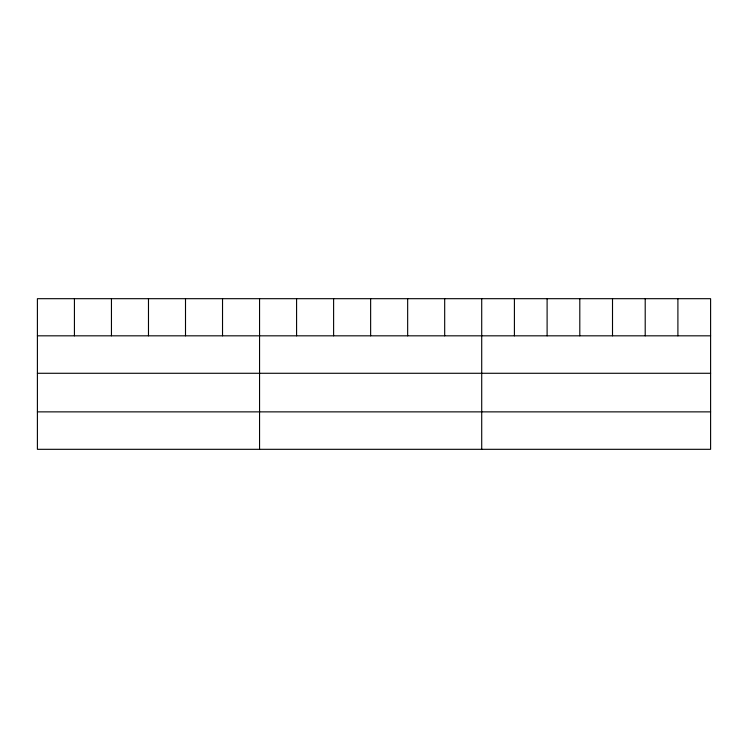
<?xml version="1.0" encoding="UTF-8"?>
<svg xmlns="http://www.w3.org/2000/svg" width="748" height="748" viewBox="0 0 748 748"><rect width="100%" height="100%" fill="white"/><g stroke="black" fill="none" stroke-linecap="round" stroke-linejoin="round"><path stroke-width="1.12" d="M710.6 335.824L710.6 449.314L37.4 449.314L37.4 298.686L710.6 298.686L710.6 335.824L37.4 335.824M37.4 373.28L710.6 373.28M37.4 411.868L710.6 411.868M677.903 298.686L677.903 335.824M645.206 298.686L645.206 335.824M612.509 298.686L612.509 335.824M579.803 298.686L579.803 335.824M547.106 298.686L547.106 335.824M514.409 298.686L514.409 335.824M481.712 298.686L481.712 449.314M444.686 298.686L444.686 335.824M407.66 298.686L407.66 335.824M370.634 298.686L370.634 335.824M333.608 298.686L333.608 335.824M296.582 298.686L296.582 335.824M259.556 298.686L259.556 449.314M222.53 298.686L222.53 335.824M185.504 298.686L185.504 335.824M148.478 298.686L148.478 335.824M111.452 298.686L111.452 335.824M74.426 298.686L74.426 335.824"/></g></svg>
